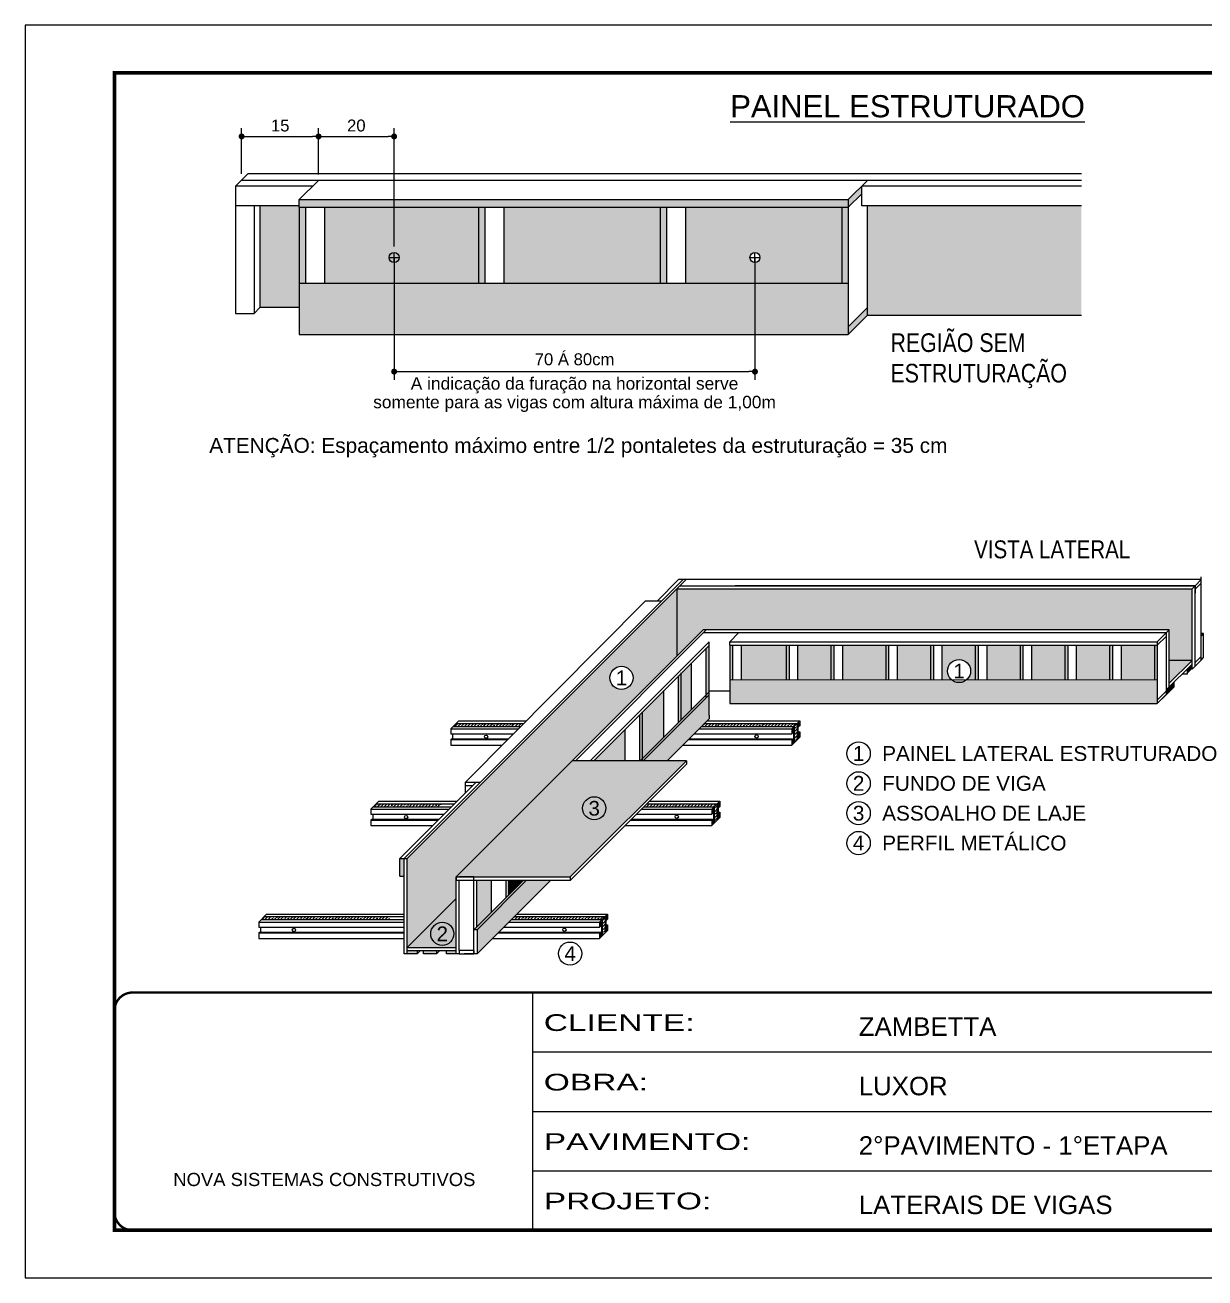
# Model space of a CAD drawing. Extents: x 3309 to 9563, y -2522 to 14608.
# Drawn here: x 8078 to 9067, y 13558 to 14608 of the extents above; entities that cross this region are included whole.
import ezdxf
from ezdxf.enums import TextEntityAlignment as Align

# ---------------------------------------------------------------- set-up
doc = ezdxf.new("R2010")
doc.units = 0
doc.header["$PDMODE"] = 35
doc.header["$PDSIZE"] = -10
doc.linetypes.add('CONTINUO', pattern=[0])
doc.linetypes.add('DASHED', pattern=[0.75, 0.5, -0.25])
for name, color, linetype, lineweight in [('CARIMBO', 255, 'Continuous', 9), ('Demarcação 1', 251, 'Continuous', 9), ('Folhas', 255, 'Continuous', 9), ('SARRAFO DE PRESSAO', 251, 'DASHED', 9)]:
    doc.layers.add(name, color=color, linetype=linetype, lineweight=lineweight)
doc.layers.add('COTA', color=241, linetype='Continuous')
doc.layers.add('Demarcação 2', color=7, linetype='Continuous', lineweight=9, true_color=0xe0e0e0)
doc.styles.add('ARIAL', font='arial.ttf')
doc.styles.add('CESAR1', font='arial.ttf', dxfattribs={"oblique": 15})
doc.styles.get("Standard").update_dxf_attribs({"font": 'arial.ttf'})
doc.styles.add('Tecnologia', font='')
doc.styles.add('texto', font='ARIALN.TTF')
doc.styles.get('Tecnologia').set_extended_font_data('Forgotten Futurist')
doc.dimstyles.new('1x', dxfattribs={"dimtxt": 10, "dimasz": 5, "dimexe": 7, "dimexo": 5, "dimgap": 4, "dimtad": 1, "dimdec": 1, "dimdsep": 46, "dimtxsty": 'Standard', "dimblk": 'DOT', "dimcen": 0.09, "dimclrd": 4, "dimclre": 4, "dimclrt": 2, "dimadec": 0, "dimazin": 2, "dimtfac": 1, "dimtdec": 1, "dimtmove": 0, "dimatfit": 3, "dimldrblk": 'DOT', "dimfxl": 1, "dimtolj": 1, "dimtzin": 0, "dimlwd": 9, "dimlwe": 9, "dimarcsym": 0})
pattern_1 = [(45, (5856.8734, 62247.1504), (0.99436891, 3.64601934), [4.6875, -0.9375, 0, -0.9375])]

# ---------------------------------------------------------------- blocks, each defined once
blk = doc.blocks.new('9999999999')
at = {"color": 30, "linetype": 'CONTINUO'}
for p, q in [((98564.6, 34230.2), (98564.6, 34429.4)), ((98564.6, 34379.6), (99584, 34379.6)), ((98564.6, 34329.8), (99488, 34329.8)), ((98564.6, 34280), (99488, 34280))]:
    blk.add_line(p, q, dxfattribs=at)
at = {"color": 30, "linetype": 'CONTINUO', "const_width": 2}
blk.add_lwpolyline([(99584, 34230.2), (99584, 34414.4, 0.414214), (99569, 34429.4), (98229, 34429.4, 0.414214), (98214, 34414.4), (98214, 34245.2, 0.414214), (98229, 34230.2), (99584, 34230.2)], format="xyb", dxfattribs=at)
at = {"layer": 'Folhas'}
blk.add_lwpolyline([(98139, 34190.2), (99624, 34190.2), (99624, 35240.2), (98139, 35240.2)], close=True, dxfattribs=at)
at = {"layer": 'Folhas', "color": 30, "const_width": 3}
blk.add_lwpolyline([(98214, 34230.2), (99584, 34230.2), (99584, 35200.2), (98214, 35200.2)], close=True, dxfattribs=at)
at = {"color": 7, "linetype": 'Continuous', "ltscale": 5, "style": 'ARIAL'}
for s, height, p in [('ZAMBETTA', 15.48, (98837.7, 34393.1)), ('LUXOR', 15.48, (98837.7, 34343.3)), ('2°PAVIMENTO - 1°ETAPA', 15.483, (98837.7, 34293.5)), ('NOVA SISTEMAS CONSTRUTIVOS', 11.059, (98263.2, 34267.2)), ('LATERAIS DE VIGAS', 15.483, (98837.7, 34243.7))]:
    blk.add_text(s, height=height, dxfattribs=at).set_placement(p)
at = {"layer": 'Folhas', "color": 7, "style": 'Tecnologia', "width": 1.5}
for s, p in [('CLIENTE:', (98573.7, 34397.2)), ('OBRA:', (98573.7, 34347.3)), ('PAVIMENTO:', (98573.7, 34297.5)), ('PROJETO:', (98573.7, 34247.7))]:
    blk.add_text(s, height=14, dxfattribs=at).set_placement(p)
blk = doc.blocks.new('_Dot')
at = {"color": 0, "linetype": 'ByBlock', "lineweight": -2}
blk.add_line((-0.5, 0), (-1, 0), dxfattribs=at)
at = {"color": 0, "linetype": 'ByBlock', "const_width": 0.5}
blk.add_lwpolyline([(-0.25, 0, 1), (0.25, 0, 1)], format="xyb", close=True, dxfattribs=at)
blk = doc.blocks.new('*D6')
at = {"layer": 'COTA', "color": 4, "lineweight": 9, "transparency": 16777216}
for p, q in [((8259.4, 14483.1), (8259.4, 14521.5)), ((8264.4, 14514.5), (8318.9, 14514.5)), ((8323.9, 14482.7), (8323.9, 14521.5))]:
    blk.add_line(p, q, dxfattribs=at)
at = {"layer": 'Defpoints', "color": 0, "transparency": 16777216}
for p in [(8323.9, 14514.5), (8259.4, 14478.1), (8323.9, 14477.7)]:
    blk.add_point(p, dxfattribs=at)
at = {"layer": 'COTA', "color": 4, "lineweight": 9, "transparency": 16777216, "xscale": 5, "yscale": 5, "zscale": 5, "rotation": 180}
blk.add_blockref('_Dot', (8259.4, 14514.5), dxfattribs=at)
at = {"layer": 'COTA', "color": 4, "lineweight": 9, "transparency": 16777216, "xscale": 5, "yscale": 5, "zscale": 5}
blk.add_blockref('_Dot', (8323.9, 14514.5), dxfattribs=at)
at = {"layer": 'COTA', "color": 2, "transparency": 16777216, "insert": (8291.7, 14523.6), "char_height": 10, "attachment_point": 5}
blk.add_mtext('\\A1;15', dxfattribs=at)
blk = doc.blocks.new('*D7')
at = {"layer": 'COTA', "color": 4, "lineweight": 9, "transparency": 16777216}
for p, q in [((8323.9, 14482.7), (8323.9, 14521.5)), ((8328.9, 14514.5), (8382.2, 14514.5)), ((8387.2, 14422.2), (8387.2, 14521.5))]:
    blk.add_line(p, q, dxfattribs=at)
at = {"layer": 'Defpoints', "color": 0, "transparency": 16777216}
for p in [(8387.2, 14514.5), (8323.9, 14477.7), (8387.2, 14417.2)]:
    blk.add_point(p, dxfattribs=at)
at = {"layer": 'COTA', "color": 4, "lineweight": 9, "transparency": 16777216, "xscale": 5, "yscale": 5, "zscale": 5, "rotation": 180}
blk.add_blockref('_Dot', (8323.9, 14514.5), dxfattribs=at)
at = {"layer": 'COTA', "color": 4, "lineweight": 9, "transparency": 16777216, "xscale": 5, "yscale": 5, "zscale": 5}
blk.add_blockref('_Dot', (8387.2, 14514.5), dxfattribs=at)
at = {"layer": 'COTA', "color": 2, "transparency": 16777216, "insert": (8355.5, 14523.6), "char_height": 10, "attachment_point": 5}
blk.add_mtext('\\A1;20', dxfattribs=at)
blk = doc.blocks.new('*D8')
at = {"layer": 'COTA', "color": 4, "lineweight": 9, "transparency": 16777216}
for p, q in [((8387.2, 14412.2), (8387.2, 14310.4)), ((8689.6, 14412.2), (8689.6, 14310.4)), ((8392.2, 14317.4), (8684.6, 14317.4))]:
    blk.add_line(p, q, dxfattribs=at)
at = {"layer": 'Defpoints', "color": 0, "transparency": 16777216}
for p in [(8387.2, 14417.2), (8689.6, 14417.2), (8689.6, 14317.4)]:
    blk.add_point(p, dxfattribs=at)
at = {"layer": 'COTA', "color": 4, "lineweight": 9, "transparency": 16777216, "xscale": 5, "yscale": 5, "zscale": 5, "rotation": 180}
blk.add_blockref('_Dot', (8387.2, 14317.4), dxfattribs=at)
at = {"layer": 'COTA', "color": 4, "lineweight": 9, "transparency": 16777216, "xscale": 5, "yscale": 5, "zscale": 5}
blk.add_blockref('_Dot', (8689.6, 14317.4), dxfattribs=at)
at = {"layer": 'COTA', "color": 2, "transparency": 16777216, "insert": (8538.4, 14327.7), "char_height": 10, "attachment_point": 5}
blk.add_mtext('\\A1;70 Á 80cm', dxfattribs=at)

msp = doc.modelspace()

# ---------------------------------------------------------------- hatches: boundary and pattern name
for points in [[(8779.06, 14466.48), (8779.06, 14472.86), (8767.71, 14461.6), (8767.71, 14455.22)], [(8610.11, 14391.51), (8615.44, 14391.51), (8615.44, 14455.22), (8610.11, 14455.22)], [(9055.97, 14068.17), (9055.97, 14072.36), (9051.74, 14068.17), (9051.74, 14063.97)], [(9040.8, 14057.32), (9034.82, 14051.39), (9034.82, 14047.19), (9040.8, 14053.12)], [(8395.57, 13909.34), (8391.91, 13909.34), (8391.91, 13894.49), (8395.57, 13894.49)]]:
    msp.add_hatch(color=256).paths.add_polyline_path(points)
at = {"linetype": 'ByBlock', "ltscale": 2}
for points in [[(8767.71, 14461.6), (8307.66, 14461.6), (8307.66, 14455.22), (8767.71, 14455.22)], [(8307.55, 14391.51), (8312.87, 14391.51), (8312.87, 14455.11), (8307.55, 14455.11)], [(8457.73, 14391.51), (8463.05, 14391.51), (8463.05, 14455.11), (8457.73, 14455.11)], [(9065.6, 14097.96), (9063.58, 14097.96), (9063.58, 14095.72)], [(8648.68, 14044.02), (8651.03, 14046.37), (8651.03, 14087.81), (8648.68, 14085.46)], [(8668.33, 14059.26), (8670.77, 14059.26), (8670.77, 14087.97), (8668.33, 14087.97)], [(8715.61, 14059.25), (8718.04, 14059.25), (8718.04, 14087.97), (8715.61, 14087.97)], [(8753.14, 14059.25), (8755.58, 14059.25), (8755.58, 14087.97), (8753.14, 14087.97)], [(8799.07, 14059.25), (8801.51, 14059.25), (8801.51, 14087.97), (8799.07, 14087.97)], [(8836.6, 14059.25), (8839.04, 14059.25), (8839.04, 14087.97), (8836.6, 14087.97)], [(8874.14, 14059.25), (8876.58, 14059.25), (8876.58, 14087.97), (8874.14, 14087.97)], [(8911.67, 14059.25), (8914.11, 14059.25), (8914.11, 14087.97), (8911.67, 14087.97)], [(8949.2, 14059.25), (8951.64, 14059.25), (8951.64, 14087.97), (8949.2, 14087.97)], [(8986.74, 14059.25), (8989.18, 14059.25), (8989.18, 14087.97), (8986.74, 14087.97)], [(9024.27, 14059.25), (9026.71, 14059.25), (9026.71, 14087.97), (9024.27, 14087.97)], [(8625.34, 14023.16), (8627.69, 14025.51), (8627.69, 14064.81), (8625.34, 14062.45)], [(8648.79, 14044.13), (8648.79, 14046.6), (8595.39, 13993.21), (8595.39, 13991.32), (8595.98, 13991.32)], [(8595.28, 14032.06), (8592.93, 14029.71), (8592.93, 13991.21), (8595.28, 13991.21)], [(8498.12, 13891.19), (8495.55, 13891.19), (8454.09, 13849.73), (8456.66, 13849.73)], [(8480.91, 13876.55), (8483.26, 13878.9), (8483.26, 13891.08), (8480.91, 13891.08)]]:
    msp.add_hatch(color=256, dxfattribs=at).paths.add_polyline_path(points)
h = msp.add_hatch(color=256)
h.paths.add_polyline_path([(8767.71, 14354.97), (8767.71, 14348.59), (8783.94, 14364.68), (8783.94, 14371.06)])
h.paths.add_polyline_path([(8762.39, 14391.51), (8767.71, 14391.51), (8767.71, 14455.22), (8762.39, 14455.22)])
at = {"linetype": 'Continuous', "ltscale": 1.5}
h = msp.add_hatch(dxfattribs=at)
h.set_pattern_fill('ANSI36', color=256, scale=15, style=0)
h.set_pattern_definition(pattern_1)
h.paths.add_polyline_path([(8439.34, 14022.64), (8436.84, 14020.13), (8493.4, 14020.13), (8495.89, 14022.64)])
h = msp.add_hatch(dxfattribs=at)
h.set_pattern_fill('ANSI36', color=256, scale=15, style=0)
h.set_pattern_definition(pattern_1)
h.paths.add_polyline_path([(8725.03, 14022.64), (8647.3, 14022.64), (8644.79, 14020.13), (8722.52, 14020.13)])
h.paths.add_polyline_path([(8725.03, 14022.64), (8722.52, 14020.13), (8722.52, 14006.52), (8725.03, 14009.03)])
h = msp.add_hatch(dxfattribs=at)
h.set_pattern_fill('ANSI36', color=256, scale=15, style=0)
h.set_pattern_definition(pattern_1)
h.paths.add_polyline_path([(8372.36, 13955.27), (8369.86, 13952.76), (8426.42, 13952.76), (8428.91, 13955.27)])
h = msp.add_hatch(dxfattribs=at)
h.set_pattern_fill('ANSI36', color=256, scale=15, style=0)
h.set_pattern_definition(pattern_1)
h.paths.add_polyline_path([(8658.05, 13955.27), (8655.55, 13952.76), (8655.55, 13939.15), (8658.05, 13941.66)])
h.paths.add_polyline_path([(8599.05, 13955.27), (8596.54, 13952.76), (8655.55, 13952.76), (8658.05, 13955.27)])
h = msp.add_hatch(dxfattribs=at)
h.set_pattern_fill('ANSI36', color=256, scale=15, style=0)
h.set_pattern_definition(pattern_1)
h.paths.add_polyline_path([(8278.29, 13860.65), (8275.78, 13858.14), (8383.25, 13858.14), (8383.25, 13860.65)])
h = msp.add_hatch(dxfattribs=at)
h.set_pattern_fill('ANSI36', color=256, scale=15, style=0)
h.set_pattern_definition(pattern_1)
h.paths.add_polyline_path([(8563.98, 13860.65), (8561.47, 13858.14), (8561.47, 13844.53), (8563.98, 13847.03)])
h.paths.add_polyline_path([(8487.87, 13860.65), (8485.37, 13858.14), (8561.47, 13858.14), (8563.98, 13860.65)])
at = {"linetype": 'ByBlock', "ltscale": 2}
h = msp.add_hatch(color=256, dxfattribs=at)
h.paths.add_polyline_path([(8406.36, 13832.35), (8398.14, 13832.35), (8398.14, 13829.43), (8406.36, 13829.43)])
h.paths.add_polyline_path([(8422.66, 13832.35), (8411.87, 13832.35), (8411.87, 13829.43), (8422.66, 13829.43)])
h.paths.add_polyline_path([(8439.21, 13832.35), (8430.99, 13832.35), (8430.99, 13829.43), (8439.21, 13829.43)])
at = {"layer": 'Demarcação 1'}
h = msp.add_hatch(color=256, dxfattribs=at)
h.paths.add_polyline_path([(8417.87, 13846.25, 1), (8437.23, 13846.25, 1)], flags=17)
h.paths.add_polyline_path([(8439.21, 13893.95), (8624.25, 14079), (8624.25, 14135.47), (8624.25, 14135.47), (8398.14, 13909.36), (8398.14, 13834.92), (8439.21, 13875.99)])
h.paths.add_polyline_path([(8568.07, 14060.79, -1), (8587.42, 14060.79, -1)], flags=16)
h.paths.add_polyline_path([(8419.67, 13837), (8435.43, 13837), (8435.43, 13855.55), (8419.67, 13855.55)], flags=24)
h.paths.add_polyline_path([(8569.86, 14051.54), (8585.62, 14051.54), (8585.62, 14070.09), (8569.86, 14070.09)], flags=24)
for points in [[(8624.25, 14079), (8646.19, 14100.93), (9036.75, 14100.93), (9036.75, 14075.31), (9055.97, 14075.31), (9055.97, 14135.47), (8624.25, 14135.47)], [(9036.75, 14075.31), (9036.75, 14056.25), (9055.97, 14075.31)]]:
    msp.add_hatch(color=256, dxfattribs=at).paths.add_polyline_path(points)
h = msp.add_hatch(color=256, dxfattribs=at)
h.paths.add_polyline_path([(8398.14, 13834.92), (8439.21, 13834.92), (8439.21, 13875.99)])
h.paths.add_polyline_path([(8417.87, 13846.25, -1), (8437.23, 13846.25, -1)], flags=16)
h.paths.add_polyline_path([(8419.67, 13837), (8435.43, 13837), (8435.43, 13855.55), (8419.67, 13855.55)], flags=24)
at = {"layer": 'Demarcação 2'}
for points in [[(8307.66, 14455.23), (8307.66, 14455.23), (8307.66, 14455.23), (8307.66, 14456.29), (8274.66, 14456.29), (8274.66, 14371.06), (8307.66, 14371.06)], [(8329.21, 14391.51), (8457.84, 14391.51), (8457.84, 14455.22), (8329.21, 14455.22)], [(8479.39, 14391.51), (8610.11, 14391.51), (8610.11, 14455.22), (8479.39, 14455.22)], [(8783.94, 14456.29), (8783.94, 14364.68), (8963.21, 14364.68), (8963.21, 14456.29)], [(8767.71, 14391.51), (8307.66, 14391.51), (8307.66, 14354.97), (8307.66, 14348.59), (8767.71, 14348.59)], [(8678.3, 14059.26), (8715.71, 14059.25), (8715.71, 14088.08), (8678.3, 14088.08)], [(8725.58, 14059.25), (8753.25, 14059.25), (8753.25, 14088.08), (8725.58, 14088.08)], [(8763.11, 14059.25), (8799.18, 14059.25), (8799.18, 14088.08), (8763.11, 14088.08)], [(8809.04, 14059.25), (8836.71, 14059.25), (8836.71, 14088.08), (8809.04, 14088.08)], [(8884.11, 14059.25), (8911.78, 14059.25), (8911.78, 14088.08), (8884.11, 14088.08)], [(8921.64, 14059.25), (8949.31, 14059.25), (8949.31, 14088.08), (8921.64, 14088.08)], [(8959.18, 14059.25), (8986.84, 14059.25), (8986.84, 14088.08), (8959.18, 14088.08)], [(8996.71, 14059.25), (9024.38, 14059.25), (9024.38, 14088.08), (8996.71, 14088.08)], [(8627.8, 14025.62), (8636.47, 14034.28), (8636.47, 14073.25), (8627.8, 14064.58)], [(8595.39, 13993.21), (8613.13, 14010.94), (8613.13, 14049.91), (8595.39, 14032.17)], [(9026.82, 14059.25), (8867.15, 14059.25, -0.3830345), (8854.22, 14059.25), (8668.44, 14059.26), (8668.44, 14039.26), (9026.82, 14039.25)], [(8651.14, 14029.4), (8651.14, 14046.48), (8595.98, 13991.32), (8615.98, 13991.32), (8651.13, 14026.47)], [(8554.54, 13991.32), (8580.72, 13991.32), (8580.72, 14017.5)], [(8456.45, 13852.09), (8468.69, 13864.33), (8468.69, 13891.19), (8456.45, 13891.19)], [(8518.42, 13891.19), (8512.93, 13891.19), (8498.12, 13891.19), (8456.66, 13849.73), (8456.66, 13829.43)], [(8483.37, 13879.01), (8495.55, 13891.19), (8483.37, 13891.19)]]:
    msp.add_hatch(color=256, dxfattribs=at).paths.add_polyline_path(points)
h = msp.add_hatch(color=256, dxfattribs=at)
h.paths.add_polyline_path([(8685.43, 14413.04, -1), (8693.8, 14413.04, -1)], flags=16)
h.paths.add_polyline_path([(8631.66, 14391.51), (8762.39, 14391.51), (8762.39, 14455.22), (8631.66, 14455.22)])
h = msp.add_hatch(color=256, dxfattribs=at)
h.paths.add_polyline_path([(8870.36, 14066.46, -1), (8851.01, 14066.46, -1)], flags=16)
h.paths.add_polyline_path([(8852.8, 14057.2), (8868.56, 14057.2), (8868.56, 14075.76), (8852.8, 14075.76)], flags=24)
h.paths.add_polyline_path([(8846.58, 14059.25), (8874.24, 14059.25), (8874.24, 14088.08), (8846.58, 14088.08)])
h = msp.add_hatch(color=256, dxfattribs=at)
h.paths.add_polyline_path([(8439.21, 13893.95), (8441.77, 13893.95), (8454.09, 13893.95), (8534.85, 13893.95), (8632.21, 13991.32), (8536.57, 13991.32)])
h.paths.add_polyline_path([(8546.95, 13941.94), (8562.81, 13941.94), (8562.81, 13960.82), (8546.95, 13960.82)], flags=24)

# ---------------------------------------------------------------- linework, layer by layer
at = {"linetype": 'ByBlock', "ltscale": 2}
for p, q in [((8254.23, 14472.86), (8264.67, 14483.3)), ((8254.23, 14472.86), (8254.23, 14456.29)), ((8323.88, 14477.69), (8307.66, 14461.6)), ((8783.94, 14477.69), (8767.71, 14461.6)), ((8779.06, 14456.29), (8779.06, 14472.86)), ((8307.66, 14461.6), (8767.71, 14461.6)), ((8307.66, 14455.23), (8307.66, 14461.6)), ((8779.06, 14466.48), (8767.71, 14455.22)), ((8767.71, 14461.6), (8767.71, 14348.59)), ((8254.23, 14456.29), (8254.23, 14366.23)), ((8269.83, 14456.29), (8269.83, 14366.23)), ((8274.66, 14456.29), (8274.66, 14371.06)), ((8307.66, 14455.23), (8307.66, 14348.59)), ((8307.66, 14455.23), (8307.66, 14354.97)), ((8307.66, 14455.22), (8767.71, 14455.22)), ((8312.98, 14455.23), (8312.98, 14391.51)), ((8329.21, 14391.51), (8329.21, 14455.23)), ((8457.84, 14455.23), (8457.84, 14391.51)), ((8463.16, 14455.23), (8463.16, 14391.51)), ((8479.39, 14391.51), (8479.39, 14455.23)), ((8610.11, 14455.22), (8610.11, 14391.51)), ((8615.44, 14455.22), (8615.44, 14391.51)), ((8631.66, 14391.51), (8631.66, 14455.22)), ((8762.39, 14455.22), (8762.39, 14391.51)), ((8783.94, 14364.68), (8783.94, 14456.28)), ((8269.83, 14366.23), (8274.66, 14371.06)), ((8307.66, 14371.06), (8274.66, 14371.06)), ((8307.66, 14371.06), (8274.66, 14371.06)), ((8783.94, 14371.06), (8767.71, 14354.97)), ((8783.94, 14364.68), (8767.71, 14348.59)), ((9063.58, 14140.16), (9058.53, 14135.15)), ((8539.14, 13991.32), (8648.75, 14100.93)), ((8675.86, 14098.37), (8668.44, 14091)), ((9034.25, 14098.37), (9026.82, 14091)), ((9034.25, 14095.45), (9026.82, 14088.08)), ((9034.25, 14098.37), (9036.75, 14100.93)), ((9034.25, 14098.37), (9034.25, 14046.62)), ((9063.58, 14095.72), (9065.6, 14097.96)), ((9065.6, 14097.96), (9063.58, 14097.96)), ((9065.6, 14077.96), (9065.6, 14097.96)), ((8648.79, 14044.13), (8648.79, 14085.57)), ((8651.14, 14029.4), (8651.14, 14087.92)), ((8668.44, 14091), (9026.82, 14091)), ((8668.44, 14088.08), (8668.44, 14091)), ((8668.44, 14088.08), (9026.82, 14088.08)), ((8668.44, 14088.08), (8668.44, 14039.26)), ((8668.44, 14088.08), (8668.44, 14059.26)), ((8670.87, 14088.08), (8670.87, 14059.26)), ((8678.3, 14059.26), (8678.3, 14088.08)), ((8715.71, 14088.08), (8715.71, 14059.25)), ((8718.15, 14088.08), (8718.15, 14059.25)), ((8725.58, 14059.25), (8725.58, 14088.08)), ((8753.25, 14088.08), (8753.25, 14059.25)), ((8755.68, 14088.08), (8755.68, 14059.25)), ((8763.11, 14059.25), (8763.11, 14088.08)), ((8799.18, 14088.08), (8799.18, 14059.25)), ((8801.62, 14088.08), (8801.62, 14059.25)), ((8809.04, 14059.25), (8809.04, 14088.08)), ((8836.71, 14088.08), (8836.71, 14059.25)), ((8839.15, 14088.08), (8839.15, 14059.25)), ((8846.58, 14059.25), (8846.58, 14088.08)), ((8874.24, 14088.08), (8874.24, 14059.25)), ((8876.68, 14088.08), (8876.68, 14059.25)), ((8884.11, 14059.25), (8884.11, 14088.08)), ((8911.78, 14088.08), (8911.78, 14059.25)), ((8914.22, 14088.08), (8914.22, 14059.25)), ((8921.64, 14059.25), (8921.64, 14088.08)), ((8949.31, 14088.08), (8949.31, 14059.25)), ((8951.75, 14088.08), (8951.75, 14059.25)), ((8959.18, 14059.25), (8959.18, 14088.08)), ((8986.84, 14088.08), (8986.84, 14059.25)), ((8989.28, 14088.08), (8989.28, 14059.25)), ((8996.71, 14059.25), (8996.71, 14088.08)), ((9024.38, 14088.08), (9024.38, 14059.25)), ((9026.82, 14091), (9026.82, 14088.08)), ((9026.82, 14088.08), (9026.82, 14039.25)), ((8636.47, 14034.28), (8636.47, 14073.25)), ((9063.58, 14075.72), (9055.97, 14068.17)), ((9063.58, 14075.72), (9065.6, 14077.96)), ((8625.45, 14023.26), (8625.45, 14062.56)), ((8627.8, 14025.62), (8627.8, 14064.91)), ((8613.13, 14010.94), (8613.13, 14050.24)), ((8668.44, 14049.54), (8651.14, 14049.54)), ((9034.25, 14049.54), (9026.82, 14042.17)), ((9040.8, 14053.12), (9030.42, 14042.83)), ((9036.75, 14049.11), (9034.25, 14046.62)), ((8651.14, 14048.96), (8593.5, 13991.32)), ((9034.25, 14046.62), (9026.82, 14039.25)), ((8593.04, 13991.32), (8593.04, 14029.82)), ((8595.39, 13991.32), (8595.39, 14032.17)), ((8651.14, 14029.4), (8651.13, 14026.47)), ((8434.77, 14018.07), (8434.77, 14013.87)), ((8434.77, 14018.07), (8478.01, 14018.07)), ((8434.77, 14018.07), (8491.35, 14018.07)), ((8436.84, 14020.13), (8493.4, 14020.13)), ((8439.34, 14022.64), (8495.89, 14022.64)), ((8441.41, 14024.71), (8497.95, 14024.71)), ((8642.73, 14018.07), (8720.46, 14018.07)), ((8644.79, 14020.13), (8722.52, 14020.13)), ((8647.3, 14022.64), (8725.03, 14022.64)), ((8649.37, 14024.71), (8727.1, 14024.71)), ((8720.46, 14018.07), (8720.46, 14013.87)), ((8721.09, 14017.79), (8721.09, 14014.51)), ((8721.9, 14018.59), (8721.9, 14006.67)), ((8722.52, 14020.13), (8722.52, 14006.52)), ((8725.03, 14022.64), (8725.03, 14009.03)), ((8725.66, 14022.35), (8725.66, 14010.43)), ((8725.66, 14019.89), (8726.47, 14019.89)), ((8726.47, 14023.17), (8726.47, 14019.89)), ((8434.77, 14013.87), (8487.18, 14013.87)), ((8434.77, 14009), (8482.34, 14009)), ((8435.41, 14009.64), (8482.97, 14009.64)), ((8436.21, 14013.87), (8436.21, 14009.64)), ((8633.66, 14009), (8720.46, 14009)), ((8634.3, 14009.64), (8721.09, 14009.64)), ((8638.53, 14013.87), (8720.46, 14013.87)), ((8725.66, 14015.65), (8727.1, 14015.65)), ((8725.66, 14015.02), (8726.47, 14015.02)), ((8725.66, 14011.24), (8726.47, 14011.24)), ((8726.47, 14015.02), (8726.47, 14011.24)), ((8434.77, 14004.45), (8464.48, 14004.45)), ((8434.77, 14004.45), (8477.81, 14004.45)), ((8629.11, 14004.45), (8720.46, 14004.45)), ((8721.09, 14006.67), (8721.9, 14006.67)), ((8632.33, 13991.32), (8632.33, 13988.55)), ((8446.91, 13964.35), (8446.91, 13973.37)), ((8446.91, 13970.45), (8453.01, 13970.45)), ((8372.36, 13955.27), (8437.83, 13955.27)), ((8374.43, 13957.34), (8439.9, 13957.34)), ((8599.03, 13955.27), (8658.05, 13955.27)), ((8601.1, 13957.34), (8660.12, 13957.34)), ((8658.05, 13955.27), (8658.05, 13941.66)), ((8658.68, 13954.98), (8658.68, 13943.06)), ((8659.5, 13955.8), (8659.5, 13952.52)), ((8367.79, 13950.7), (8411.03, 13950.7)), ((8367.79, 13950.7), (8433.25, 13950.7)), ((8367.79, 13950.7), (8367.79, 13946.5)), ((8367.79, 13946.5), (8429.06, 13946.5)), ((8369.23, 13946.5), (8369.23, 13942.27)), ((8369.86, 13952.76), (8435.32, 13952.76)), ((8590.26, 13946.5), (8653.48, 13946.5)), ((8594.45, 13950.7), (8653.48, 13950.7)), ((8596.52, 13952.76), (8655.55, 13952.76)), ((8653.48, 13950.7), (8653.48, 13946.5)), ((8654.12, 13950.42), (8654.12, 13947.14)), ((8654.92, 13951.22), (8654.92, 13939.3)), ((8655.55, 13952.76), (8655.55, 13939.15)), ((8658.68, 13952.52), (8659.5, 13952.52)), ((8658.68, 13948.28), (8660.12, 13948.28)), ((8658.68, 13947.65), (8659.5, 13947.65)), ((8659.5, 13947.65), (8659.5, 13943.87)), ((8367.79, 13941.63), (8424.19, 13941.63)), ((8367.79, 13937.08), (8397.5, 13937.08)), ((8367.79, 13937.08), (8419.64, 13937.08)), ((8368.43, 13942.27), (8424.83, 13942.27)), ((8580.84, 13937.08), (8653.48, 13937.08)), ((8585.39, 13941.63), (8653.48, 13941.63)), ((8586.03, 13942.27), (8654.12, 13942.27)), ((8654.12, 13939.3), (8654.92, 13939.3)), ((8658.68, 13943.87), (8659.5, 13943.87)), ((8391.91, 13894.49), (8391.91, 13909.34)), ((8395.57, 13909.35), (8398.14, 13909.35)), ((8391.91, 13894.49), (8395.57, 13894.49)), ((8439.21, 13893.95), (8441.77, 13893.95)), ((8534.85, 13893.95), (8534.85, 13891.19)), ((8444.99, 13891.19), (8512.93, 13891.19)), ((8454.09, 13832.35), (8454.09, 13891.19)), ((8456.45, 13852.09), (8456.45, 13891.05)), ((8468.69, 13864.33), (8468.69, 13891.19)), ((8481.01, 13876.65), (8481.01, 13891.19)), ((8483.37, 13879.01), (8483.37, 13891.19)), ((8278.29, 13860.65), (8395.57, 13860.65)), ((8280.36, 13862.72), (8395.57, 13862.72)), ((8487.87, 13860.65), (8563.98, 13860.65)), ((8489.94, 13862.72), (8566.05, 13862.72)), ((8563.98, 13860.65), (8563.98, 13847.03)), ((8564.6, 13860.36), (8564.6, 13848.43)), ((8565.42, 13861.18), (8565.42, 13857.9)), ((8273.71, 13856.07), (8369.92, 13856.07)), ((8273.71, 13856.07), (8395.57, 13856.07)), ((8273.71, 13856.07), (8273.71, 13851.88)), ((8273.71, 13851.88), (8395.57, 13851.88)), ((8275.16, 13851.88), (8275.16, 13847.65)), ((8275.78, 13858.14), (8395.57, 13858.14)), ((8479.11, 13851.88), (8559.4, 13851.88)), ((8483.3, 13856.07), (8559.4, 13856.07)), ((8485.37, 13858.14), (8561.47, 13858.14)), ((8559.4, 13856.07), (8559.4, 13851.88)), ((8560.04, 13855.8), (8560.04, 13852.52)), ((8560.85, 13856.6), (8560.85, 13844.68)), ((8561.47, 13858.14), (8561.47, 13844.53)), ((8564.6, 13857.9), (8565.42, 13857.9)), ((8564.6, 13853.65), (8566.05, 13853.65)), ((8564.6, 13853.03), (8565.42, 13853.03)), ((8565.42, 13853.03), (8565.42, 13849.25)), ((8273.71, 13847.01), (8395.57, 13847.01)), ((8273.71, 13842.46), (8369.92, 13842.46)), ((8273.71, 13842.46), (8395.57, 13842.46)), ((8274.35, 13847.65), (8395.57, 13847.65)), ((8469.69, 13842.46), (8559.4, 13842.46)), ((8474.24, 13847.01), (8559.4, 13847.01)), ((8474.88, 13847.65), (8560.04, 13847.65)), ((8560.04, 13844.68), (8560.85, 13844.68)), ((8564.6, 13849.25), (8565.42, 13849.25)), ((8454.09, 13832.35), (8454.09, 13829.43))]:
    msp.add_line(p, q, dxfattribs=at)
for p, q in [((8963.21, 14483.3), (8264.67, 14483.3)), ((8319.01, 14472.86), (8254.23, 14472.86)), ((8963.21, 14477.69), (8259.06, 14477.69)), ((8963.21, 14472.86), (8779.06, 14472.86)), ((8307.66, 14456.29), (8254.23, 14456.29)), ((8963.21, 14456.29), (8779.06, 14456.29)), ((8307.53, 14391.51), (8767.71, 14391.51)), ((8254.23, 14366.23), (8269.83, 14366.23)), ((8307.66, 14348.59), (8767.71, 14348.59)), ((9063.58, 14077.96), (9063.58, 14145.32)), ((8629.3, 14143.08), (8395.57, 13909.35)), ((8631.87, 14143.08), (8398.14, 13909.35)), ((8625.64, 14143.08), (8607.55, 14124.99)), ((8624.25, 14135.47), (9055.97, 14135.47)), ((8624.25, 14135.47), (8624.25, 14079)), ((9063.58, 14143.08), (8625.64, 14143.08)), ((8626.82, 14138.03), (9058.53, 14138.03)), ((9058.53, 14138.03), (8672.92, 14138.03)), ((9058.53, 14138.03), (9055.97, 14135.47)), ((9055.97, 14068.17), (9055.97, 14135.47)), ((9063.58, 14143.08), (9058.53, 14138.03)), ((9058.53, 14070.71), (9058.53, 14138.03)), ((9058.53, 14138.03), (9058.53, 14131.87)), ((9063.58, 14075.72), (9063.58, 14143.08)), ((8597.65, 14124.99), (8446.91, 13973.37)), ((8611.21, 14124.99), (8597.65, 14124.99)), ((8646.19, 14100.93), (8439.21, 13893.95)), ((9036.75, 14100.93), (8646.19, 14100.93)), ((9034.25, 14098.37), (8646.19, 14098.37)), ((9036.75, 14049.11), (9036.75, 14100.93)), ((8551.46, 13991.32), (8651.14, 14091)), ((8554.54, 13991.32), (8651.14, 14087.92)), ((8651.14, 14039.25), (8651.14, 14091)), ((9055.97, 14072.36), (9034.82, 14051.39)), ((9055.97, 14075.31), (9036.75, 14056.25)), ((9063.58, 14078.64), (9058.53, 14073.59)), ((9051.74, 14063.97), (9047.51, 14063.97)), ((9051.74, 14068.17), (9051.74, 14063.97)), ((8668.44, 14059.26), (9026.82, 14059.25)), ((9040.8, 14053.12), (9040.8, 14057.32)), ((8651.13, 14046.47), (8595.98, 13991.32)), ((8668.44, 14039.26), (9026.82, 14039.25)), ((8441.41, 14024.71), (8434.77, 14018.07)), ((8651.13, 14026.47), (8615.98, 13991.32)), ((8727.1, 14024.71), (8720.46, 14018.07)), ((8721.9, 14018.59), (8721.09, 14017.79)), ((8726.47, 14023.17), (8725.66, 14022.35)), ((8727.1, 14020.52), (8726.47, 14019.89)), ((8580.72, 13991.32), (8580.72, 14017.5)), ((8721.09, 14014.51), (8720.46, 14013.87)), ((8727.1, 14011.1), (8720.46, 14004.45)), ((8726.47, 14011.24), (8725.66, 14010.43)), ((8727.1, 14015.65), (8726.47, 14015.02)), ((8721.9, 14006.67), (8721.09, 14005.86)), ((8534.85, 13893.95), (8632.21, 13991.32)), ((8534.97, 13891.19), (8632.33, 13988.55)), ((8632.33, 13991.32), (8536.57, 13991.32)), ((8455.93, 13973.37), (8391.91, 13909.35)), ((8446.91, 13973.37), (8459.59, 13973.37)), ((8374.43, 13957.34), (8367.79, 13950.7)), ((8660.12, 13957.34), (8653.48, 13950.7)), ((8659.5, 13955.8), (8658.68, 13954.98)), ((8654.12, 13947.14), (8653.48, 13946.5)), ((8654.92, 13951.22), (8654.12, 13950.42)), ((8660.12, 13953.15), (8659.5, 13952.52)), ((8660.12, 13948.28), (8659.5, 13947.65)), ((8660.12, 13943.73), (8653.48, 13937.08)), ((8654.92, 13939.3), (8654.12, 13938.49)), ((8659.5, 13943.87), (8658.68, 13943.06)), ((8391.91, 13909.34), (8395.57, 13909.34)), ((8395.57, 13832.35), (8395.57, 13909.35)), ((8398.14, 13829.43), (8398.14, 13909.35)), ((8439.21, 13829.43), (8439.21, 13893.95)), ((8439.21, 13893.95), (8534.85, 13893.95)), ((8439.21, 13893.95), (8439.21, 13891.19)), ((8454.09, 13893.95), (8441.77, 13893.95)), ((8454.09, 13829.43), (8454.09, 13893.95)), ((8439.21, 13891.19), (8446.12, 13891.19)), ((8441.77, 13832.35), (8441.77, 13891.19)), ((8441.77, 13891.19), (8441.77, 13890.87)), ((8495.55, 13891.19), (8454.09, 13849.73)), ((8518.42, 13891.19), (8456.66, 13829.43)), ((8498.12, 13891.19), (8456.66, 13849.73)), ((8512.93, 13891.19), (8534.97, 13891.19)), ((8439.21, 13875.99), (8398.14, 13834.92)), ((8280.36, 13862.72), (8273.71, 13856.07)), ((8566.05, 13862.72), (8559.4, 13856.07)), ((8565.42, 13861.18), (8564.6, 13860.36)), ((8456.66, 13849.73), (8454.09, 13849.73)), ((8456.66, 13849.73), (8456.66, 13829.43)), ((8560.04, 13852.52), (8559.4, 13851.88)), ((8560.85, 13856.6), (8560.04, 13855.8)), ((8566.05, 13858.52), (8565.42, 13857.9)), ((8566.05, 13853.65), (8565.42, 13853.03)), ((8566.05, 13849.1), (8559.4, 13842.46)), ((8560.85, 13844.68), (8560.04, 13843.87)), ((8565.42, 13849.25), (8564.6, 13848.43)), ((8395.57, 13829.43), (8395.57, 13832.35)), ((8406.36, 13829.43), (8395.57, 13829.43)), ((8398.14, 13834.92), (8439.21, 13834.92)), ((8398.14, 13832.35), (8439.21, 13832.35)), ((8398.14, 13832.35), (8406.36, 13832.35)), ((8406.36, 13832.35), (8406.36, 13829.43)), ((8406.36, 13829.43), (8409.28, 13832.35)), ((8411.87, 13832.35), (8422.66, 13832.35)), ((8411.87, 13829.43), (8411.87, 13832.35)), ((8422.66, 13829.43), (8411.87, 13829.43)), ((8422.66, 13829.43), (8425.58, 13832.35)), ((8422.66, 13832.35), (8422.66, 13829.43)), ((8430.99, 13832.35), (8439.21, 13832.35)), ((8430.99, 13829.43), (8430.99, 13832.35)), ((8441.77, 13829.43), (8430.99, 13829.43)), ((8441.77, 13832.35), (8441.77, 13829.43)), ((8454.09, 13832.35), (8441.77, 13832.35)), ((8441.77, 13829.43), (8454.09, 13829.43)), ((8456.66, 13829.43), (8445.87, 13829.43))]:
    msp.add_line(p, q)
at = {"linetype": 'Continuous', "ltscale": 1.5}
for p, q in [((8387.16, 14408.86), (8387.16, 14417.23)), ((8689.62, 14408.86), (8689.62, 14417.23)), ((8382.98, 14413.05), (8391.35, 14413.05)), ((8685.43, 14413.04), (8693.8, 14413.04)), ((8783.94, 14364.68), (8963.21, 14364.68))]:
    msp.add_line(p, q, dxfattribs=at)
at = {"color": 0}
msp.add_line((9055.97, 14075.31), (9036.75, 14075.31), dxfattribs=at)
at = {"ltscale": 2}
for p, q in [((8727.1, 14024.71), (8727.1, 14020.52)), ((8435.41, 14009.64), (8434.77, 14009)), ((8434.77, 14009), (8434.77, 14004.45)), ((8721.09, 14009.64), (8720.46, 14009)), ((8720.46, 14009), (8720.46, 14004.45)), ((8721.09, 14009.64), (8721.09, 14005.86)), ((8727.1, 14015.65), (8727.1, 14011.1)), ((8660.12, 13957.34), (8660.12, 13953.15)), ((8660.12, 13948.28), (8660.12, 13943.73)), ((8368.43, 13942.27), (8367.79, 13941.63)), ((8367.79, 13941.63), (8367.79, 13937.08)), ((8654.12, 13942.27), (8653.48, 13941.63)), ((8653.48, 13941.63), (8653.48, 13937.08)), ((8654.12, 13942.27), (8654.12, 13938.49)), ((8566.05, 13862.72), (8566.05, 13858.52)), ((8566.05, 13853.65), (8566.05, 13849.1)), ((8274.35, 13847.65), (8273.71, 13847.01)), ((8273.71, 13847.01), (8273.71, 13842.46)), ((8560.04, 13847.65), (8559.4, 13847.01)), ((8559.4, 13847.01), (8559.4, 13842.46)), ((8560.04, 13847.65), (8560.04, 13843.87))]:
    msp.add_line(p, q, dxfattribs=at)
at = {"linetype": 'Continuous', "ltscale": 1.5}
for centre in [(8387.16, 14413.05), (8689.62, 14413.04)]:
    msp.add_circle(centre, 4.18, dxfattribs=at)
at = {"linetype": 'ByBlock', "ltscale": 2}
for centre in [(8464.22, 14011.48), (8691, 14011.68), (8397.24, 13944.11), (8624.02, 13944.31), (8303.17, 13849.49), (8529.95, 13849.68)]:
    msp.add_circle(centre, 1.38, dxfattribs=at)
at = {"layer": 'CARIMBO'}
for centre, radius in [((8577.74, 14060.79), 9.68), ((8860.68, 14066.46), 9.68), ((8776.47, 13997.35), 9.77), ((8776.47, 13972.35), 9.77), ((8554.88, 13951.47), 9.68), ((8776.47, 13947.35), 9.77), ((8776.47, 13922.35), 9.77), ((8427.55, 13846.25), 9.68), ((8534.69, 13829.7), 9.68)]:
    msp.add_circle(centre, radius, dxfattribs=at)

# ---------------------------------------------------------------- block references
at = {"layer": 'SARRAFO DE PRESSAO', "color": 6, "linetype": 'ByBlock'}
msp.add_blockref('9999999999', (-90061.11, -20632.35), dxfattribs=at)

# ---------------------------------------------------------------- texts
at = {"layer": 'CARIMBO', "linetype": 'Continuous', "ltscale": 2, "style": 'ARIAL'}
msp.add_text('%%UPAINEL ESTRUTURADO', height=18.59, dxfattribs=at).set_placement((8817.53, 14530.53), align=Align.CENTER)
at = {"layer": 'CARIMBO', "linetype": 'Continuous', "ltscale": 2, "style": 'texto'}
for s, height, p in [('REGIÃO SEM', 15.6, (8803.19, 14333.9)), ('ESTRUTURAÇÃO', 15.6, (8803.19, 14308.34)), ('VISTA LATERAL', 15, (8873.29, 14160.97))]:
    msp.add_text(s, height=height, dxfattribs=at).set_placement(p)
at = {"layer": 'CARIMBO', "color": 2, "style": 'ARIAL'}
for s, height, p in [('A indicação da furação na horizontal serve', 10.4, (8538.39, 14307.52)), ('somente para as vigas com altura máxima de 1,00m', 10.4, (8538.39, 14291.92)), ('ATENÇÃO: Espaçamento máximo entre 1/2 pontaletes da estruturação = 35 cm  ', 12.48, (8546.41, 14255.55))]:
    msp.add_text(s, height=height, dxfattribs=at).set_placement(p, align=Align.MIDDLE_CENTER)
at = {"layer": 'CARIMBO', "style": 'ARIAL'}
for s, height, p in [('1', 12.32, (8860.68, 14066.46)), ('1', 12.32, (8577.74, 14060.79)), ('1', 12.44, (8776.47, 13997.35)), ('2', 12.44, (8776.47, 13972.35)), ('3', 12.32, (8554.88, 13951.47)), ('3', 12.44, (8776.47, 13947.35)), ('4', 12.44, (8776.47, 13922.35)), ('2', 12.32, (8427.55, 13846.25)), ('4', 12.32, (8534.69, 13829.7))]:
    msp.add_text(s, height=height, dxfattribs=at).set_placement(p, align=Align.MIDDLE_CENTER)
at = {"layer": 'CARIMBO', "style": 'CESAR1'}
for s, p in [('PAINEL LATERAL ESTRUTURADO', (8796.24, 13997.35)), ('FUNDO DE VIGA', (8796.24, 13972.35)), ('ASSOALHO DE LAJE', (8796.24, 13947.35)), ('PERFIL METÁLICO', (8796.24, 13922.35))]:
    msp.add_text(s, height=12.436, dxfattribs=at).set_placement(p, align=Align.MIDDLE_LEFT)

# ---------------------------------------------------------------- dimensions: what is measured, and where the dimension line sits
at = {"layer": 'COTA'}
for base, p1, p2, text, picture, middle in [((8323.88, 14514.5), (8259.45, 14478.08), (8323.88, 14477.69), '15', '*D6', (8291.66, 14523.6)), ((8387.16, 14514.5), (8323.88, 14477.69), (8387.16, 14417.23), '20', '*D7', (8355.52, 14523.6)), ((8689.62, 14317.39), (8387.16, 14417.23), (8689.62, 14417.23), '70 Á 80cm', '*D8', (8538.39, 14327.74))]:
    dim = msp.add_linear_dim(base=base, p1=p1, p2=p2, text=text, dimstyle='1x', dxfattribs=at)
    dim.commit()
    dim.dimension.update_dxf_attribs({"geometry": picture, "text_midpoint": middle})

doc.saveas('drawing.dxf')
